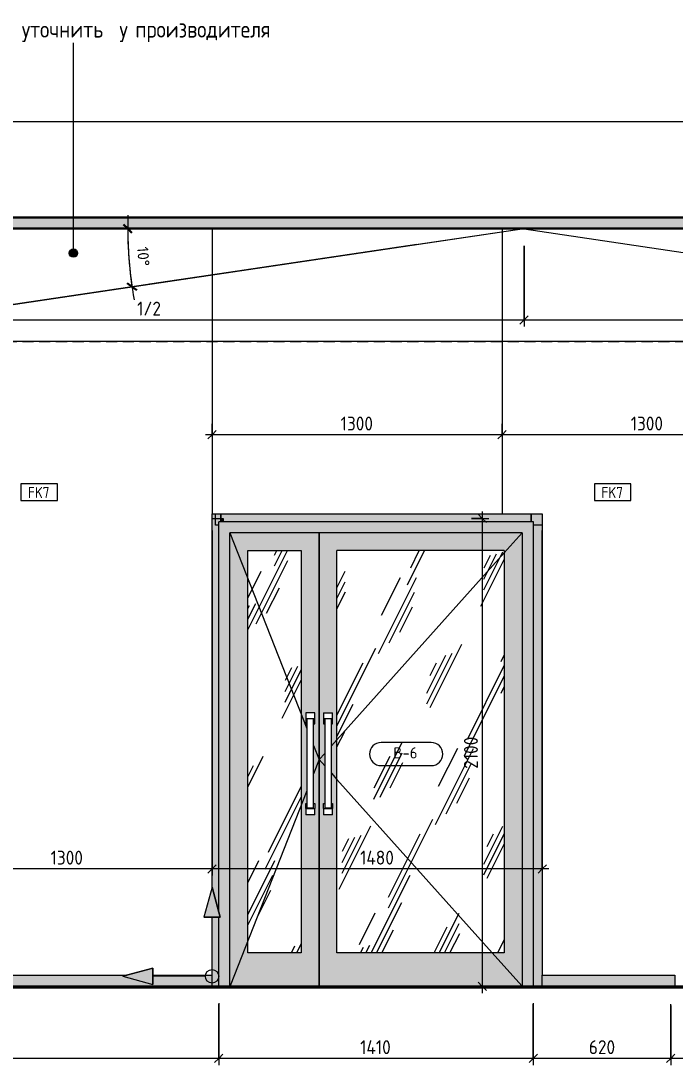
# Model space of a CAD drawing. Header units: millimetres. Extents: x 36646 to 169412, y -1987 to 12080.
# Drawn here: x 112573 to 115505, y 3847 to 8532 of the extents above; entities that cross this region are included whole.
import ezdxf

# ---------------------------------------------------------------- set-up
doc = ezdxf.new("R2010")
doc.units = ezdxf.units.MM
doc.linetypes.add('ADSK_Штрих_ш2 п1', pattern=[75, 50, -25])
for name, color, linetype, lineweight in [('A-ANNO-DIMS', 7, 'Continuous', 9), ('A-ANNO-DIMS-25', 7, 'Continuous', 9), ('A-CLNG', 7, 'Continuous', 9), ('A-DETL', 7, 'Continuous', 9), ('A-DETL-1', 7, 'ADSK_Штрих_ш2 п1', 9), ('A-DETL-GENF', 7, 'Continuous', 9), ('A-DOOR', 7, 'Continuous', 9), ('A-DOOR-IDEN', 7, 'Continuous', 9), ('A-FLOR', 7, 'Continuous', 9), ('A-GENM', 7, 'Continuous', 9), ('A-GLAZ-CWMG', 7, 'Continuous', 9), ('A-WALL-IDEN', 7, 'Continuous', 9), ('A-WALL-PATT', 7, 'Continuous', 9), ('G-ANNO-TEXT', 7, 'Continuous', 9), ('I-WALL', 7, 'Continuous', 9)]:
    doc.layers.add(name, color=color, linetype=linetype, lineweight=lineweight)
for name, color, linetype, lineweight, true_color in [('A-CLNG-1', 7, 'Continuous', 9, 0x787878), ('A-CLNG-FNSH-1', 7, 'Continuous', 30, 0x3c3c3c), ('A-DOOR-GLAZ', 7, 'Continuous', 9, 0x8080ff), ('A-FLOR-FNSH-1', 7, 'Continuous', 30, 0x3c3c3c)]:
    doc.layers.add(name, color=color, linetype=linetype, lineweight=lineweight, true_color=true_color)
doc.styles.add('GOST Common_1', font='GOST_Common.ttf', dxfattribs={"height": 50})
doc.styles.add('GOST Common_2', font='GOST_Common.ttf', dxfattribs={"width": 0.9, "height": 50})
doc.styles.add('GOST Common_3', font='GOST_Common.ttf', dxfattribs={"width": 0.9, "height": 75})
doc.styles.add('ISOCPEUR_1', font='isocpeur.ttf', dxfattribs={"width": 0.9, "height": 62.5})
doc.styles.add('ISOCPEUR_2', font='isocpeur.ttf', dxfattribs={"height": 50})
doc.dimstyles.new('ISO-2_0_1_0K__СРЕДНИЙ', dxfattribs={"dimscale": 304.8, "dimtxt": 49.799059, "dimasz": 0.123031, "dimexe": 0.19685, "dimexo": 0.123031, "dimgap": 0.082021, "dimtad": 1, "dimdec": 3, "dimrnd": 0.001, "dimdsep": 46, "dimtxsty": 'ISOCPEUR_2', "dimblk1": 'OBLIQUE', "dimblk2": 'OBLIQUE', "dimsah": 1, "dimcen": 0.09, "dimdle": 0.19685, "dimadec": 0, "dimazin": 0, "dimtfac": 1, "dimtdec": 4, "dimtix": 1, "dimtmove": 0, "dimatfit": 3, "dimfxl": 1, "dimtvp": 1, "dimtolj": 1, "dimtzin": 0, "dimarcsym": 2})
doc.dimstyles.new('ISO-2_5_0_9К_БОЛЬШОЙ_2', dxfattribs={"dimscale": 304.8, "dimtxt": 62.248823, "dimasz": 0.123031, "dimexe": 0.098425, "dimexo": 0.246063, "dimgap": 0, "dimtad": 1, "dimdec": 0, "dimrnd": 10, "dimzin": 0, "dimdsep": 46, "dimtxsty": 'ISOCPEUR_1', "dimblk1": 'OBLIQUE', "dimblk2": 'OBLIQUE', "dimsah": 1, "dimcen": 0.09, "dimdle": 0.098425, "dimazin": 0, "dimtfac": 1, "dimtdec": 4, "dimtix": 1, "dimtmove": 0, "dimatfit": 3, "dimfxl": 1, "dimtvp": 1, "dimtolj": 1, "dimtzin": 0, "dimarcsym": 2})
pattern_1 = [(63.435, (54830.66, 31.75), (-255.583, 766.747), [317.5, -190.5, 317.5, -190.5, -403.903]), (63.435, (54830.66, 31.75), (-255.583, 766.747), [-1016, 127, -276.903]), (63.435, (54814.8, 47.6), (-255.583, 766.747), [254, -317.5, 190.5, -190.5, -467.403]), (63.435, (54814.8, 47.6), (-255.583, 766.747), [-952.5, 222.25, -245.153]), (63.435, (54814.8, 95.25), (-255.583, 766.747), [190.5, -381, 127, -190.5, -530.903]), (63.435, (54814.8, 95.25), (-255.583, 766.747), [-889, 285.75, -245.153]), (63.435, (54862.4, 47.6), (-255.583, 766.747), [190.5, -381, 158.75, -6404.65]), (63.435, (54910.03, 95.25), (-255.583, 766.747), [95.25, -476.25, 63.5, -6499.9]), (63.435, (54830.66, 174.6), (-255.583, 766.747), [63.5, -476.25, 63.5, -254, -562.653]), (63.435, (54830.66, 174.6), (-255.583, 766.747), [-857.25, 158.75, -403.903]), (63.435, (55116.4, 127), (-255.583, 766.747), [317.5, -476.25, 381, -251.503]), (63.435, (55116.4, 79.4), (-255.583, 766.747), [444.5, -317.5, 476.25, -188.003]), (63.435, (55148.16, 95.25), (-255.583, 766.747), [508, -254, 381, -276.903]), (63.435, (55195.8, 142.9), (-255.583, 766.747), [317.5, -444.5, 254, -403.903]), (63.435, (55148.16, 238.1), (-255.583, 766.747), [158.75, -635, 190.5, -435.653]), (63.435, (55243.4, 190.5), (-255.583, 766.747), [127, -635, 127, -530.903])]

# ---------------------------------------------------------------- blocks, each defined once
blk = doc.blocks.new('Прямоугольный импост - Импост структурный с накладкой - 160мм Темный-33326475-Развертка 2_30-2')
at = {"layer": 'A-GLAZ-CWMG'}
blk.add_hatch(color=256, dxfattribs=at).paths.add_polyline_path([(68794, 6285), (68804, 6285), (68804, 6300), (68794, 6300)])
for p, q in [((68754, 6300), (68804, 6300)), ((68804, 6300), (68804, 6285))]:
    blk.add_line(p, q, dxfattribs=at)
blk = doc.blocks.new('Дверь_Витражная_остекление_ - ВВ-6 остекление-32274838-Развертка 2_30-2')
at = {"layer": 'A-DOOR'}
blk.add_hatch(color=256, dxfattribs=at).paths.add_polyline_path([(70184, 4202), (70194, 4202), (70194, 6285), (68784, 6285), (68784, 4533.3), (68790.2, 4510), (68784, 4510), (68784, 4202), (68834, 4202), (68834, 6235), (70144, 6235), (70144, 4202)])
h = blk.add_hatch(color=256, dxfattribs=at)
h.paths.add_polyline_path([(68865.1, 4202), (69234, 4202), (69234, 6235), (68834, 6235), (68834.3, 4202), (68835.1, 4202)])
h.paths.add_polyline_path([(69154, 4350), (68914, 4350), (68914, 6155), (69154, 6155), (69154, 4680.6)])
h.paths.add_polyline_path([(69214, 4970), (69174, 4970), (69174, 5020), (69179, 5020), (69179, 5377.5), (69174, 5377.5), (69174, 5427.5), (69214, 5427.5), (69214, 5377.5), (69209, 5377.5), (69209, 5020), (69214, 5020), (69214, 4984.1)])
h = blk.add_hatch(color=256, dxfattribs=at)
h.paths.add_polyline_path([(69245.1, 4202), (70144, 4202), (70144, 6235), (69234, 6235), (69234, 4202), (69235.1, 4202)])
h.paths.add_polyline_path([(70064, 4350), (69314, 4350), (69314, 6155), (70064, 6155), (70064, 4773.3)])
h.paths.add_polyline_path([(69274, 4970), (69254, 4970), (69254, 5020), (69259, 5020), (69259, 5377.5), (69254, 5377.5), (69254, 5427.5), (69294, 5427.5), (69294, 5377.5), (69289, 5377.5), (69289, 5020), (69294, 5020), (69294, 4970), (69279.2, 4970)])
h = blk.add_hatch(dxfattribs=at)
h.set_pattern_fill('FP_23', color=256, style=0, pattern_type=2)
h.set_pattern_definition(pattern_1)
h.paths.add_polyline_path([(69154, 4350), (69154, 6155), (68914, 6155), (68914, 4350)])
h = blk.add_hatch(dxfattribs=at)
h.set_pattern_fill('FP_23', color=256, style=0, pattern_type=2)
h.set_pattern_definition(pattern_1)
h.paths.add_polyline_path([(69739.5, 4350), (70064, 4350), (70064, 6155), (69314, 6155), (69314, 4350)])
for p, q in [((68784, 4533.3), (68784, 6285)), ((70194, 6285), (68784, 6285)), ((70194, 4202), (70194, 6285)), ((68834, 4202), (68834, 6235)), ((69234, 6235), (68834, 6235)), ((68834, 6235), (69179, 5357.4)), ((70144, 6235), (69234, 6235)), ((69234, 4202), (69234, 6235)), ((69234, 6235), (69234, 4202)), ((70144, 6235), (70064, 6145.5)), ((70144, 6235), (70144, 4202)), ((68914, 4350), (68914, 6155)), ((68914, 6155), (69154, 6155)), ((69154, 6155), (69154, 4350)), ((69174, 5427.5), (69174, 5400)), ((69214, 5427.5), (69174, 5427.5)), ((69214, 5400), (69174, 5400)), ((69174, 5400), (69174, 5377.5)), ((69179, 5400), (69179, 5000)), ((69209, 5000), (69209, 5400)), ((69214, 5400), (69214, 5427.5)), ((69214, 5377.5), (69214, 5400)), ((69254, 5427.5), (69254, 5400)), ((69254, 5427.5), (69294, 5427.5)), ((69294, 5400), (69254, 5400)), ((69254, 5400), (69254, 5377.5)), ((69259, 5400), (69259, 5000)), ((69289, 5000), (69289, 5400)), ((69294, 5400), (69294, 5427.5)), ((69294, 5377.5), (69294, 5400)), ((69174, 5377.5), (69179, 5377.5)), ((69209, 5377.5), (69214, 5377.5)), ((69254, 5377.5), (69259, 5377.5)), ((69289, 5377.5), (69294, 5377.5)), ((69314, 5307), (69289, 5279)), ((69209, 5281.1), (69234, 5217.5)), ((69234, 5217.5), (69209, 5153.9)), ((69259, 5245.5), (69234, 5217.5)), ((69234, 5217.5), (69259, 5189.5)), ((69289, 5156), (69314, 5128)), ((69179, 5077.6), (68834.8, 4202)), ((69174, 4997.5), (69174, 5020)), ((69174, 5020), (69179, 5020)), ((69209, 5020), (69214, 5020)), ((69214, 5020), (69214, 4997.5)), ((69254, 4997.5), (69254, 5020)), ((69254, 5020), (69259, 5020)), ((69289, 5020), (69294, 5020)), ((69294, 5020), (69294, 4997.5)), ((69174, 4997.5), (69174, 4970)), ((69174, 4997.5), (69214, 4997.5)), ((69214, 4970), (69174, 4970)), ((69209, 5000), (69179, 5000)), ((69214, 4970), (69214, 4997.5)), ((69254, 4997.5), (69254, 4970)), ((69254, 4997.5), (69294, 4997.5)), ((69294, 4970), (69254, 4970)), ((69289, 5000), (69259, 5000)), ((69294, 4970), (69294, 4997.5)), ((68784, 4202), (68784, 4510)), ((69154, 4350), (68914, 4350)), ((70009.8, 4350), (70142.2, 4202))]:
    blk.add_line(p, q, dxfattribs=at)
at = {"layer": 'A-DOOR-GLAZ'}
for p, q in [((70064, 6155), (69314, 6155)), ((69314, 4350), (69314, 6155)), ((70064, 6155), (70064, 4350)), ((70064, 4350), (69314, 4350))]:
    blk.add_line(p, q, dxfattribs=at)
blk = doc.blocks.new('Прямоугольный импост - Импост структурный с накладкой - 160мм Темный-33326474-Развертка 2_30-2')
at = {"layer": 'A-GLAZ-CWMG'}
blk.add_hatch(color=256, dxfattribs=at).paths.add_polyline_path([(70178.7, 6285), (70184, 6285), (70184, 6320), (68794, 6320), (68794, 6300), (68804, 6300), (68804, 6285), (70144, 6285)])
for p, q in [((68769, 6270), (68769, 6320)), ((68784, 6270), (68769, 6270)), ((70234, 6270), (70194, 6270))]:
    blk.add_line(p, q, dxfattribs=at)
blk = doc.blocks.new('Прямоугольный импост - Импост структурный с накладкой - 160мм Темный-33326241-Развертка 2_30-2')
at = {"layer": 'A-GLAZ-CWMG'}
h = blk.add_hatch(color=256, dxfattribs=at)
h.paths.add_polyline_path([(68772.5, 4200), (68772.5, 4202), (68784, 4202), (68784, 4510), (68754, 4510), (68754, 4200)])
h.paths.add_polyline_path([(68784, 4533.3), (68784, 6285), (68794, 6285), (68794, 6320), (68754, 6320), (68754, 4645.3)])
blk.add_line((68794, 6320), (68794, 6285), dxfattribs=at)
blk = doc.blocks.new('Прямоугольный импост - Импост структурный с накладкой - 160мм Темный-33326242-Развертка 2_30-2')
at = {"layer": 'A-GLAZ-CWMG'}
blk.add_hatch(color=256, dxfattribs=at).paths.add_polyline_path([(70234, 4200), (70234, 6320), (70184, 6320), (70184, 6285), (70194, 6285), (70194, 4202), (70221.4, 4202), (70221.4, 4200)])
blk.add_line((70184, 6285), (70184, 6320), dxfattribs=at)
blk = doc.blocks.new('Прямоугольный импост - Импост структурный с накладкой - 160мм Темный-32274837-Развертка 2_30-2')
at = {"layer": 'A-GLAZ-CWMG'}
for p, q in [((68794, 6285), (68794, 6320)), ((70184, 6320), (70184, 6285))]:
    blk.add_line(p, q, dxfattribs=at)
blk = doc.blocks.new('Плинтус - Плинтус темный _ст_школа_-33363617-Развертка 2_30-2')
at = {"layer": 'A-GENM'}
blk.add_hatch(color=256, dxfattribs=at).paths.add_polyline_path([(68734.9, 4200), (68752.7, 4200), (68752.7, 4250), (68489.2, 4250), (68489.2, 4209), (68354, 4245.3), (68371.7, 4250), (66800.5, 4250), (66800.5, 4200), (68645, 4200)])
for p, q in [((66800.5, 4250), (68371.7, 4250)), ((68489.2, 4250), (68752.7, 4250)), ((68752.7, 4250), (68752.7, 4200))]:
    blk.add_line(p, q, dxfattribs=at)
blk = doc.blocks.new('Плинтус - Плинтус темный _ст_школа_-33363695-Развертка 2_30-2')
at = {"layer": 'A-GENM'}
blk.add_hatch(color=256, dxfattribs=at).paths.add_polyline_path([(70810, 4200), (70828.7, 4200), (70828.7, 4250), (70234, 4250), (70234, 4200), (70345.3, 4200)])
for p, q in [((70234, 4250), (70828.7, 4250)), ((70234, 4200), (70234, 4250)), ((70828.7, 4250), (70828.7, 4200))]:
    blk.add_line(p, q, dxfattribs=at)
blk = doc.blocks.new('Начало раскладки_красным - Начало раскладки_красным-26113037-Развертка 2_30-2')
at = {"layer": 'A-DETL-GENF'}
for points in [[(68754, 4510), (68790.2, 4510), (68754, 4645.3), (68717.8, 4510)], [(68489.2, 4209), (68489.2, 4281.5), (68354, 4245.3), (68445, 4220.9)]]:
    blk.add_hatch(color=256, dxfattribs=at).paths.add_polyline_path(points)
for p, q in [((68754, 4645.3), (68717.8, 4510)), ((68754, 4645.3), (68717.8, 4510)), ((68790.2, 4510), (68754, 4645.3)), ((68754, 4645.3), (68790.2, 4510)), ((68717.8, 4510), (68790.2, 4510)), ((68790.2, 4510), (68717.8, 4510)), ((68754, 4275.3), (68754, 4510)), ((68489.2, 4281.5), (68354, 4245.3)), ((68354, 4245.3), (68489.2, 4281.5)), ((68489.2, 4209), (68489.2, 4281.5)), ((68489.2, 4281.5), (68489.2, 4209)), ((68354, 4245.3), (68489.2, 4209)), ((68354, 4245.3), (68489.2, 4209)), ((68724, 4245.3), (68489.2, 4245.3))]:
    blk.add_line(p, q, dxfattribs=at)
blk.add_circle((68754, 4245.3), 30, dxfattribs=at)
blk = doc.blocks.new('DIMBLOCK26-Развертка 2_30-2')
at = {"layer": 'A-ANNO-DIMS-25'}
for p, q in [((118184.8, 4125), (118184.8, 3846.9)), ((115485.8, 3876.9), (115485.8, 4120)), ((115485.8, 4115), (115485.8, 3846.9)), ((118184.8, 3876.9), (118184.8, 4120)), ((118184.8, 3876.9), (115485.8, 3876.9))]:
    blk.add_line(p, q, dxfattribs=at)
at = {"layer": 'A-ANNO-DIMS-25', "lineweight": 20}
for p, q in [((115485.8, 3876.9), (115504.6, 3895.7)), ((118184.8, 3876.9), (118203.6, 3895.7)), ((115485.8, 3876.9), (115467.1, 3858.2)), ((118184.8, 3876.9), (118166.1, 3858.2))]:
    blk.add_line(p, q, dxfattribs=at)
at = {"layer": 'A-ANNO-DIMS-25', "color": 0, "insert": (116756.3, 3958.6), "char_height": 62.5, "width": 189.619, "attachment_point": 1, "line_spacing_factor": 1.149209, "style": 'ISOCPEUR_1'}
blk.add_mtext('2700', dxfattribs=at)
blk = doc.blocks.new('_Oblique')
at = {"color": 0, "linetype": 'ByBlock', "lineweight": -2}
blk.add_line((-0.5, -0.5), (0.5, 0.5), dxfattribs=at)
blk = doc.blocks.new('DIMBLOCK27-Развертка 2_30-2')
at = {"layer": 'A-ANNO-DIMS-25'}
for p, q in [((114869.8, 4125), (114869.8, 3846.9)), ((114869.8, 3876.9), (114869.8, 4120)), ((115485.8, 3876.9), (115485.8, 4120)), ((115485.8, 4115), (115485.8, 3846.9)), ((115485.8, 3876.9), (114869.8, 3876.9))]:
    blk.add_line(p, q, dxfattribs=at)
at = {"layer": 'A-ANNO-DIMS-25', "lineweight": 20}
for p, q in [((114869.8, 3876.9), (114888.6, 3895.7)), ((115485.8, 3876.9), (115504.6, 3895.7)), ((114869.8, 3876.9), (114851.1, 3858.2)), ((115485.8, 3876.9), (115467.1, 3858.2))]:
    blk.add_line(p, q, dxfattribs=at)
at = {"layer": 'A-ANNO-DIMS-25', "color": 0, "insert": (115118.6, 3958.6), "char_height": 62.5, "width": 142.215, "attachment_point": 1, "line_spacing_factor": 1.149209, "style": 'ISOCPEUR_1'}
blk.add_mtext('620', dxfattribs=at)
blk = doc.blocks.new('DIMBLOCK28-Развертка 2_30-2')
at = {"layer": 'A-ANNO-DIMS-25'}
for p, q in [((113459.8, 4125), (113459.8, 3846.9)), ((114869.8, 4125), (114869.8, 3846.9)), ((113459.8, 3876.9), (113459.8, 4120)), ((114869.8, 3876.9), (114869.8, 4120)), ((114869.8, 3876.9), (113459.8, 3876.9))]:
    blk.add_line(p, q, dxfattribs=at)
at = {"layer": 'A-ANNO-DIMS-25', "lineweight": 20}
for p, q in [((113459.8, 3876.9), (113478.6, 3895.7)), ((114869.8, 3876.9), (114888.6, 3895.7)), ((113459.8, 3876.9), (113441.1, 3858.2)), ((114869.8, 3876.9), (114851.1, 3858.2))]:
    blk.add_line(p, q, dxfattribs=at)
at = {"layer": 'A-ANNO-DIMS-25', "color": 0, "insert": (114093.6, 3958.6), "char_height": 62.5, "width": 170.945, "attachment_point": 1, "line_spacing_factor": 1.149209, "style": 'ISOCPEUR_1'}
blk.add_mtext('1410', dxfattribs=at)
blk = doc.blocks.new('DIMBLOCK29-Развертка 2_30-2')
at = {"layer": 'A-ANNO-DIMS-25'}
for p, q in [((111466.8, 4125), (111466.8, 3846.9)), ((113459.8, 4125), (113459.8, 3846.9)), ((111466.8, 3876.9), (111466.8, 4120)), ((113459.8, 3876.9), (113459.8, 4120)), ((113459.8, 3876.9), (111466.8, 3876.9))]:
    blk.add_line(p, q, dxfattribs=at)
at = {"layer": 'A-ANNO-DIMS-25', "lineweight": 20}
for p, q in [((111466.8, 3876.9), (111485.6, 3895.7)), ((113459.8, 3876.9), (113478.6, 3895.7)), ((111466.8, 3876.9), (111448.1, 3858.2)), ((113459.8, 3876.9), (113441.1, 3858.2))]:
    blk.add_line(p, q, dxfattribs=at)
at = {"layer": 'A-ANNO-DIMS-25', "color": 0, "insert": (112389.7, 3958.6), "char_height": 62.5, "width": 176.691, "attachment_point": 1, "line_spacing_factor": 1.149209, "style": 'ISOCPEUR_1'}
blk.add_mtext('1990', dxfattribs=at)
blk = doc.blocks.new('М_стена_0001 - Типоразмер_без рамки-25382661-Развертка 2_30-2')
at = {"layer": 'A-WALL-IDEN'}
for p, q in [((39094.2, 7229.2), (38930.9, 7229.2)), ((38930.9, 7229.2), (38930.9, 7154.2)), ((39094.2, 7154.2), (39094.2, 7229.2)), ((38930.9, 7154.2), (39094.2, 7154.2))]:
    blk.add_line(p, q, dxfattribs=at)
blk = doc.blocks.new('DIMBLOCK49-Развертка 2_30-2')
at = {"layer": 'A-ANNO-DIMS-25'}
for p, q in [((114640.5, 6330), (114640.5, 4170)), ((114592, 6300), (114670.5, 6300)), ((114640.5, 6300), (114592, 6300)), ((114592, 4200), (114670.5, 4200)), ((114640.5, 4200), (114592, 4200))]:
    blk.add_line(p, q, dxfattribs=at)
at = {"layer": 'A-ANNO-DIMS-25', "lineweight": 20}
for p, q in [((114640.5, 6300), (114621.8, 6318.8)), ((114640.5, 6300), (114659.3, 6281.3)), ((114640.5, 4200), (114621.8, 4218.7)), ((114640.5, 4200), (114659.3, 4181.2))]:
    blk.add_line(p, q, dxfattribs=at)
at = {"layer": 'A-ANNO-DIMS-25', "color": 0, "insert": (114558.9, 5176.4), "char_height": 62.5, "width": 176.691, "attachment_point": 1, "rotation": 90, "line_spacing_factor": 1.149209, "style": 'ISOCPEUR_1'}
blk.add_mtext('2100', dxfattribs=at)
blk = doc.blocks.new('М_двери - Типоразмер_рамка-25223575-Развертка 2_30-2')
at = {"layer": 'A-DOOR-IDEN'}
for p, q in [((45971.5, 5290.9), (45746.7, 5290.9)), ((45746.7, 5186.9), (45971.5, 5186.9))]:
    blk.add_line(p, q, dxfattribs=at)
for centre, start, end in [((45746.7, 5238.9), 90, 270), ((45971.5, 5238.9), 270, 90)]:
    blk.add_arc(centre, 52, start, end, dxfattribs=at)
blk = doc.blocks.new('DIMBLOCK52-Развертка 2_30-2')
at = {"layer": 'A-ANNO-DIMS-25'}
for p, q in [((113051.9, 7600), (112969.4, 7600)), ((113051.9, 7600), (113051.9, 7600)), ((113051.9, 7600), (113111.9, 7600)), ((113071.2, 7339), (112989.5, 7326.9)), ((113071.2, 7339), (113130.5, 7347.9))]:
    blk.add_line(p, q, dxfattribs=at)
at = {"layer": 'A-ANNO-DIMS-25', "lineweight": 30}
for p, q in [((113051.9, 7600), (113033.1, 7618.8)), ((113051.9, 7600), (113070.6, 7581.2)), ((113071.2, 7339), (113049.9, 7354.8)), ((113071.2, 7339), (113092.5, 7323.3))]:
    blk.add_line(p, q, dxfattribs=at)
at = {"layer": 'A-ANNO-DIMS-25'}
for start, end in [(178.0651, 190.381), (180, 188.4461)]:
    blk.add_arc((114828.6, 7600), 1776.7, start, end, dxfattribs=at)
at = {"layer": 'A-ANNO-DIMS-25', "color": 0, "insert": (113143.5, 7520.7), "char_height": 50, "width": 108.026, "attachment_point": 1, "rotation": 274.223, "line_spacing_factor": 1.149209, "style": 'ISOCPEUR_2'}
blk.add_mtext('10°', dxfattribs=at)
blk = doc.blocks.new('DIMBLOCK55-Развертка 2_30-2')
at = {"layer": 'A-ANNO-DIMS-25'}
for p, q in [((113429.8, 6245), (113429.8, 4697.3)), ((113429.8, 4727.3), (113429.8, 6245)), ((114909.8, 6245), (114909.8, 4697.3)), ((114909.8, 4727.3), (114909.8, 6245)), ((114939.8, 4727.3), (113429.8, 4727.3))]:
    blk.add_line(p, q, dxfattribs=at)
at = {"layer": 'A-ANNO-DIMS-25', "lineweight": 20}
for p, q in [((113429.8, 4727.3), (113448.6, 4746)), ((114909.8, 4727.3), (114928.6, 4746)), ((113429.8, 4727.3), (113411.1, 4708.5)), ((114909.8, 4727.3), (114891.1, 4708.5))]:
    blk.add_line(p, q, dxfattribs=at)
at = {"layer": 'A-ANNO-DIMS-25', "color": 0, "insert": (114093.2, 4808.9), "char_height": 62.5, "width": 183.873, "attachment_point": 1, "line_spacing_factor": 1.149209, "style": 'ISOCPEUR_1'}
blk.add_mtext('1480', dxfattribs=at)
blk = doc.blocks.new('DIMBLOCK56-Развертка 2_30-2')
at = {"layer": 'A-ANNO-DIMS-25'}
for p, q in [((113429.8, 6245), (113429.8, 4697.3)), ((113429.8, 4727.3), (113429.8, 6245)), ((112129.8, 4775.7), (112129.8, 4697.3)), ((112129.8, 4727.3), (112129.8, 4775.7)), ((113429.8, 4727.3), (112129.8, 4727.3))]:
    blk.add_line(p, q, dxfattribs=at)
at = {"layer": 'A-ANNO-DIMS-25', "lineweight": 20}
for p, q in [((112129.8, 4727.3), (112148.6, 4746)), ((113429.8, 4727.3), (113448.6, 4746)), ((112129.8, 4727.3), (112111.1, 4708.5)), ((113429.8, 4727.3), (113411.1, 4708.5))]:
    blk.add_line(p, q, dxfattribs=at)
at = {"layer": 'A-ANNO-DIMS-25', "color": 0, "insert": (112706.2, 4808.9), "char_height": 62.5, "width": 176.691, "attachment_point": 1, "line_spacing_factor": 1.149209, "style": 'ISOCPEUR_1'}
blk.add_mtext('1300', dxfattribs=at)
blk = doc.blocks.new('DIMBLOCK61-Развертка 2_30-2')
at = {"layer": 'A-ANNO-DIMS-25'}
for p, q in [((114828.6, 7523.2), (114828.6, 7160.4)), ((114828.6, 7190.4), (114828.6, 7523.2)), ((111466.8, 7141.9), (111466.8, 7220.4)), ((111436.8, 7190.4), (114828.6, 7190.4)), ((111466.8, 7190.4), (111466.8, 7141.9))]:
    blk.add_line(p, q, dxfattribs=at)
at = {"layer": 'A-ANNO-DIMS-25', "lineweight": 20}
for p, q in [((111466.8, 7190.4), (111448.1, 7171.7)), ((111466.8, 7190.4), (111485.6, 7209.2)), ((114828.6, 7190.4), (114809.8, 7171.7)), ((114828.6, 7190.4), (114847.3, 7209.2))]:
    blk.add_line(p, q, dxfattribs=at)
at = {"layer": 'A-ANNO-DIMS-25', "color": 0, "insert": (113093.8, 7272.1), "char_height": 62.5, "width": 129.286, "attachment_point": 1, "line_spacing_factor": 1.149209, "style": 'ISOCPEUR_1'}
blk.add_mtext('1/2', dxfattribs=at)
blk = doc.blocks.new('DIMBLOCK62-Развертка 2_30-2')
at = {"layer": 'A-ANNO-DIMS-25'}
for p, q in [((114828.6, 7523.2), (114828.6, 7160.4)), ((114828.6, 7190.4), (114828.6, 7523.2)), ((118190.3, 7141.9), (118190.3, 7220.4)), ((114828.6, 7190.4), (118220.3, 7190.4)), ((118190.3, 7190.4), (118190.3, 7141.9))]:
    blk.add_line(p, q, dxfattribs=at)
at = {"layer": 'A-ANNO-DIMS-25', "lineweight": 20}
for p, q in [((114828.6, 7190.4), (114809.8, 7171.7)), ((114828.6, 7190.4), (114847.3, 7209.2)), ((118190.3, 7190.4), (118171.6, 7171.7)), ((118190.3, 7190.4), (118209.1, 7209.2))]:
    blk.add_line(p, q, dxfattribs=at)
at = {"layer": 'A-ANNO-DIMS-25', "color": 0, "insert": (116455.6, 7272.1), "char_height": 62.5, "width": 129.286, "attachment_point": 1, "line_spacing_factor": 1.149209, "style": 'ISOCPEUR_1'}
blk.add_mtext('1/2', dxfattribs=at)
blk = doc.blocks.new('DIMBLOCK66-Развертка 2_30-2')
at = {"layer": 'A-ANNO-DIMS-25'}
for p, q in [((114729.8, 6723.4), (114729.8, 6645)), ((114729.8, 6675), (114729.8, 6723.4)), ((116029.8, 6723.4), (116029.8, 6645)), ((116029.8, 6675), (116029.8, 6723.4)), ((116029.8, 6675), (114729.8, 6675))]:
    blk.add_line(p, q, dxfattribs=at)
at = {"layer": 'A-ANNO-DIMS-25', "lineweight": 20}
for p, q in [((114729.8, 6675), (114711.1, 6656.2)), ((114729.8, 6675), (114748.6, 6693.7)), ((116029.8, 6675), (116011.1, 6656.2)), ((116029.8, 6675), (116048.6, 6693.7))]:
    blk.add_line(p, q, dxfattribs=at)
at = {"layer": 'A-ANNO-DIMS-25', "color": 0, "insert": (115306.2, 6756.6), "char_height": 62.5, "width": 176.691, "attachment_point": 1, "line_spacing_factor": 1.149209, "style": 'ISOCPEUR_1'}
blk.add_mtext('1300', dxfattribs=at)
blk = doc.blocks.new('DIMBLOCK67-Развертка 2_30-2')
at = {"layer": 'A-ANNO-DIMS-25'}
for p, q in [((113429.8, 6723.4), (113429.8, 6645)), ((113429.8, 6675), (113429.8, 6723.4)), ((114729.8, 6723.4), (114729.8, 6645)), ((114729.8, 6675), (114729.8, 6723.4)), ((114729.8, 6675), (113399.8, 6675))]:
    blk.add_line(p, q, dxfattribs=at)
at = {"layer": 'A-ANNO-DIMS-25', "lineweight": 20}
for p, q in [((113429.8, 6675), (113411.1, 6656.2)), ((113429.8, 6675), (113448.6, 6693.7)), ((114729.8, 6675), (114711.1, 6656.2)), ((114729.8, 6675), (114748.6, 6693.7))]:
    blk.add_line(p, q, dxfattribs=at)
at = {"layer": 'A-ANNO-DIMS-25', "color": 0, "insert": (114006.2, 6756.6), "char_height": 62.5, "width": 176.691, "attachment_point": 1, "line_spacing_factor": 1.149209, "style": 'ISOCPEUR_1'}
blk.add_mtext('1300', dxfattribs=at)

msp = doc.modelspace()

# ---------------------------------------------------------------- hatches: boundary and pattern name
at = {"layer": 'A-CLNG'}
h = msp.add_hatch(color=256, dxfattribs=at)
h.paths.add_polyline_path([(118184.8155, 7100.1488), (118184.8155, 7103.2561), (115872.5786, 7444.2317), (118184.747, 7100.159)])
h.paths.add_polyline_path([(114828.5655, 7599.5908), (114828.5655, 7600), (114827.189, 7599.7956)])
msp.add_hatch(color=256, dxfattribs=at).paths.add_polyline_path([(111471.8155, 7100), (114347.5162, 7528.5694), (111471.8155, 7101.5551)])
at = {"layer": 'A-CLNG-1'}
msp.add_hatch(color=256, dxfattribs=at).paths.add_polyline_path([(111544.9671, 7600), (120134.8155, 7600), (120134.8155, 7650), (83436.8154, 7650), (83436.8154, 7600), (111435.8155, 7600)])
at = {"layer": 'A-FLOR'}
for points in [[(113596.1816, 4200), (113822.7442, 4200), (113822.7442, 4202), (113448.2664, 4202), (113448.2664, 4200), (113589.8155, 4200)], [(114251.2298, 4200), (114897.191, 4200), (114897.191, 4202), (113822.7442, 4202), (113822.7442, 4200), (114161.6601, 4200)]]:
    msp.add_hatch(color=256, dxfattribs=at).paths.add_polyline_path(points)
at = {"layer": 'A-WALL-PATT'}
h = msp.add_hatch(dxfattribs=at)
h.set_pattern_fill('FP_24', color=256, style=0, pattern_type=2)
h.set_pattern_definition([(0, (118629.8, 202.7), (0, 3050), []), (90, (118629.8, 202.7), (-1300, 8e-14), [])])
h.paths.add_polyline_path([(111466.8155, 7100.8167), (114828.5655, 7600), (111466.8155, 7600), (111466.8155, 7108.7732)])
h = msp.add_hatch(dxfattribs=at)
h.set_pattern_fill('FP_21', color=256, style=0, pattern_type=2)
h.set_pattern_definition([(0, (118629.8, 993.8), (0, 3050), []), (90, (118629.8, 993.8), (-1300, 8e-14), [])])
h.paths.add_polyline_path([(113428.5502, 4200), (113429.8155, 4200), (113429.8155, 4510.0316), (113393.5809, 4510.0316), (113429.8155, 4645.2612), (113429.8155, 6320), (114909.8155, 6320), (114909.8155, 7586.2062), (114828.5655, 7598.1878), (114828.5655, 7598.7041), (113149.3155, 7350), (111471.8155, 7100), (111471.8155, 7101.5551), (111466.8155, 7100.8146), (111466.8155, 4645), (111503.0502, 4509.7704), (111466.8155, 4509.7704), (111466.8155, 4250), (113047.501, 4250), (113165.0451, 4281.4959), (113165.0451, 4250), (113428.5502, 4250)])
h = msp.add_hatch(dxfattribs=at)
h.set_pattern_fill('FP_25', color=256, style=0, pattern_type=2)
h.set_pattern_definition([(0, (110829.8, 4043.8), (0, 3050), []), (90, (110829.8, 4043.8), (-1300, 8e-14), [])])
h.paths.add_polyline_path([(118184.8155, 7103.2561), (118184.8155, 7600), (114828.5655, 7600), (114828.5655, 7598.1878), (118147.4029, 7108.7732)])
h = msp.add_hatch(dxfattribs=at)
h.set_pattern_fill('FP_26', color=256, style=0, pattern_type=2)
h.set_pattern_definition([(0, (116029.8, 993.8), (0, 3050), []), (90, (116029.8, 993.8), (-1300, 8e-14), [])])
h.paths.add_polyline_path([(115505.8155, 4200), (115505.8155, 6325), (118184.8155, 6325), (118184.747, 7100.159), (115872.5786, 7444.2317), (114909.8155, 7586.2062), (114909.8155, 4250), (115504.5502, 4250), (115504.5502, 4200)])
at = {"layer": 'G-ANNO-TEXT'}
h = msp.add_hatch(color=256, dxfattribs=at)
edge = h.paths.add_edge_path()
edge.add_arc((112808.5221, 7490.1869), 18.75, 0, 360)

# ---------------------------------------------------------------- linework, layer by layer
at = {"layer": 'A-CLNG'}
for p, q in [((114828.5655, 7599.5908), (114827.189, 7599.7956)), ((114347.5162, 7528.5694), (111471.8155, 7100))]:
    msp.add_line(p, q, dxfattribs=at)
at = {"layer": 'A-CLNG-FNSH-1'}
for p, q in [((120134.8155, 7650), (83436.8154, 7650)), ((83436.8154, 7600), (120134.8155, 7600))]:
    msp.add_line(p, q, dxfattribs=at)
at = {"layer": 'A-DETL'}
for p, q in [((113989.8155, 5306.9505), (114739.8155, 6145.5495)), ((113989.8155, 5128.0495), (114685.6632, 4350))]:
    msp.add_line(p, q, dxfattribs=at)
at = {"layer": 'A-DETL-1'}
msp.add_line((111454.8155, 7093.8077), (118184.8155, 7093.8077), dxfattribs=at)
at = {"layer": 'A-FLOR'}
for p, q in [((83415.8154, 8080), (120155.9471, 8080)), ((113448.2664, 4202), (114897.191, 4202)), ((113448.2664, 4200), (113448.2664, 4202)), ((113822.7442, 4202), (113822.7442, 4200)), ((114897.191, 4202), (114897.191, 4200))]:
    msp.add_line(p, q, dxfattribs=at)
at = {"layer": 'A-FLOR-FNSH-1'}
for p, q in [((120155.8155, 4200), (83415.7657, 4200)), ((83415.7657, 4195), (120155.9471, 4195))]:
    msp.add_line(p, q, dxfattribs=at)
at = {"layer": 'G-ANNO-TEXT'}
msp.add_line((112808.5221, 7490.1869), (112808.5221, 8433.6941), dxfattribs=at)
msp.add_circle((112808.5221, 7490.1869), 18.75, dxfattribs=at)
at = {"layer": 'I-WALL'}
for p, q in [((111455.8155, 7099.1833), (114828.5655, 7600)), ((114828.5655, 7598.7041), (113149.3155, 7350)), ((114828.5655, 7600), (114828.5655, 7598.1878)), ((114828.5655, 7598.1878), (118184.8155, 7103.2561)), ((113429.8155, 4645.2612), (113429.8155, 6320)), ((113429.8155, 6320), (114909.8155, 6320)), ((114909.8155, 6320), (114909.8155, 4250)), ((113429.8155, 4200), (113429.8155, 4510.0316))]:
    msp.add_line(p, q, dxfattribs=at)

# ---------------------------------------------------------------- block references
at = {"layer": 'A-DETL-GENF'}
msp.add_blockref('Начало раскладки_красным - Начало раскладки_красным-26113037-Развертка 2_30-2', (44675.8155, 0), dxfattribs=at)
at = {"layer": 'A-DOOR'}
msp.add_blockref('Дверь_Витражная_остекление_ - ВВ-6 остекление-32274838-Развертка 2_30-2', (44675.8155, 0), dxfattribs=at)
at = {"layer": 'A-DOOR-IDEN'}
msp.add_blockref('М_двери - Типоразмер_рамка-25223575-Развертка 2_30-2', (68440.6716, 3.6385), dxfattribs=at)
at = {"layer": 'A-GENM'}
for name in ['Плинтус - Плинтус темный _ст_школа_-33363617-Развертка 2_30-2', 'Плинтус - Плинтус темный _ст_школа_-33363695-Развертка 2_30-2']:
    msp.add_blockref(name, (44675.8155, 0), dxfattribs=at)
at = {"layer": 'A-GLAZ-CWMG'}
for name in ['Прямоугольный импост - Импост структурный с накладкой - 160мм Темный-33326241-Развертка 2_30-2', 'Прямоугольный импост - Импост структурный с накладкой - 160мм Темный-33326475-Развертка 2_30-2', 'Прямоугольный импост - Импост структурный с накладкой - 160мм Темный-33326474-Развертка 2_30-2', 'Прямоугольный импост - Импост структурный с накладкой - 160мм Темный-32274837-Развертка 2_30-2', 'Прямоугольный импост - Импост структурный с накладкой - 160мм Темный-33326242-Развертка 2_30-2']:
    msp.add_blockref(name, (44675.8155, 0), dxfattribs=at)
at = {"layer": 'A-WALL-IDEN'}
for p in [(73642.1807, -774.8504), (76212.5964, -774.8504)]:
    msp.add_blockref('М_стена_0001 - Типоразмер_без рамки-25382661-Развертка 2_30-2', p, dxfattribs=at)

# ---------------------------------------------------------------- texts
at = {"layer": 'A-DOOR-IDEN', "char_height": 50, "attachment_point": 1, "style": 'GOST Common_1'}
for s, insert, width in [('\\fGOST Common|b0|i0|c204|p34|;В', (114242.1295, 5272.808), 50.105469), ('-6', (114283.4707, 5272.808), 88.185625)]:
    msp.add_mtext(s, dxfattribs=dict(at, insert=insert, width=width))
at = {"layer": 'A-WALL-IDEN', "char_height": 50, "width": 124.461984, "attachment_point": 1, "style": 'GOST Common_2'}
for insert in [(112604.6568, 6440.7778), (115175.0725, 6440.7778)]:
    msp.add_mtext('FK7', dxfattribs=dict(at, insert=insert))
at = {"layer": 'G-ANNO-TEXT', "char_height": 75, "attachment_point": 1, "style": 'GOST Common_3'}
for s, insert, width in [('\\fGOST Common|b0|i0|c204|p34|;\\W.9; ', (112990.8729, 8531.8607), 28.86075), ('\\fGOST Common|b0|i0|c204|p34|;\\W.9; ', (113062.3104, 8531.8607), 28.86075), ('уточнить', (112577.1307, 8531.8607), 501.455531), ('\\fGOST Common|b0|i0|c204|p34|;\\W.9;у', (113014.6854, 8531.8607), 57.7215), ('производителя', (113086.1229, 8531.8607), 770.221266)]:
    msp.add_mtext(s, dxfattribs=dict(at, insert=insert, width=width))

# ---------------------------------------------------------------- dimensions: what is measured, and where the dimension line sits
at = {"layer": 'A-ANNO-DIMS'}
dim = msp.add_angular_dim_3p(base=(113054.0306, 7512.7338), center=(114828.5655, 7600), p1=(112931.8861, 7600), p2=(112952.4565, 7321.4182), dimstyle='ISO-2_0_1_0K__СРЕДНИЙ', override={"dimpost": '<>', "dimfxl": 279.340206}, dxfattribs=at)
dim.commit()
dim.dimension.update_dxf_attribs({"geometry": 'DIMBLOCK52-Развертка 2_30-2', "text_midpoint": (113106.5741, 7472.8486)})
for base, p1, p2, picture, middle in [((114828.5655, 7190.4281), (111466.8155, 7216.9446), (114828.5655, 7598.1878), 'DIMBLOCK61-Развертка 2_30-2', (113147.6905, 7221.6781)), ((118190.3155, 7190.4281), (114828.5655, 7598.1878), (118190.3155, 7216.9446), 'DIMBLOCK62-Развертка 2_30-2', (116509.4405, 7221.6781))]:
    dim = msp.add_linear_dim(base=base, p1=p1, p2=p2, text='1/2', dimstyle='ISO-2_5_0_9К_БОЛЬШОЙ_2', override={"dimpost": '<>', "dimfxl": 3383.298612}, dxfattribs=at)
    dim.commit()
    dim.dimension.update_dxf_attribs({"geometry": picture, "text_midpoint": middle})
for base, p1, p2, override, picture, middle in [((113429.8155, 6674.9573), (114729.8155, 6648.4408), (113429.8155, 6648.4408), {"dimpost": '<>', "dimfxl": 1300}, 'DIMBLOCK67-Развертка 2_30-2', (114079.8155, 6706.2073)), ((114729.8155, 6674.9573), (116029.8155, 6648.4408), (114729.8155, 6648.4408), {"dimpost": '<>', "dimfxl": 1300}, 'DIMBLOCK66-Развертка 2_30-2', (115379.8155, 6706.2073)), ((112129.8155, 4727.2598), (113429.8155, 6320), (112129.8155, 4700.7433), {"dimpost": '<>', "dimfxl": 2076.533689}, 'DIMBLOCK56-Развертка 2_30-2', (112779.8155, 4758.5098)), ((113429.8155, 4727.2598), (114909.8155, 6320), (113429.8155, 6320), {"dimpost": '<>', "dimfxl": 1480}, 'DIMBLOCK55-Развертка 2_30-2', (114169.8155, 4758.5098)), ((111466.8155, 3876.9153), (113459.8155, 4200), (111466.8155, 4200), {"dimpost": '<>', "dimfxl": 1993.000001}, 'DIMBLOCK29-Развертка 2_30-2', (112463.3155, 3908.1653)), ((113459.8155, 3876.9153), (114869.8155, 4200), (113459.8155, 4200), {"dimpost": '<>', "dimfxl": 1410}, 'DIMBLOCK28-Развертка 2_30-2', (114164.8155, 3908.1653)), ((114869.8155, 3876.9153), (115485.8155, 4190.0391), (114869.8155, 4200), {"dimpost": '<>', "dimfxl": 616.080496}, 'DIMBLOCK27-Развертка 2_30-2', (115177.8155, 3908.1653)), ((115485.8155, 3876.9153), (118184.8155, 4200), (115485.8155, 4190.0391), {"dimpost": '<>', "dimfxl": 2699.018427}, 'DIMBLOCK26-Развертка 2_30-2', (116835.3155, 3908.1653))]:
    dim = msp.add_linear_dim(base=base, p1=p1, p2=p2, dimstyle='ISO-2_5_0_9К_БОЛЬШОЙ_2', override=override, dxfattribs=at)
    dim.commit()
    dim.dimension.update_dxf_attribs({"geometry": picture, "text_midpoint": middle})
dim = msp.add_linear_dim(base=(114640.5113, 4200), p1=(114667.0278, 6300), p2=(114667.0278, 4200), angle=90, dimstyle='ISO-2_5_0_9К_БОЛЬШОЙ_2', override={"dimpost": '<>', "dimfxl": 2100}, dxfattribs=at)
dim.commit()
dim.dimension.update_dxf_attribs({"geometry": 'DIMBLOCK49-Развертка 2_30-2', "text_midpoint": (114609.2613, 5250)})

doc.saveas('drawing.dxf')
